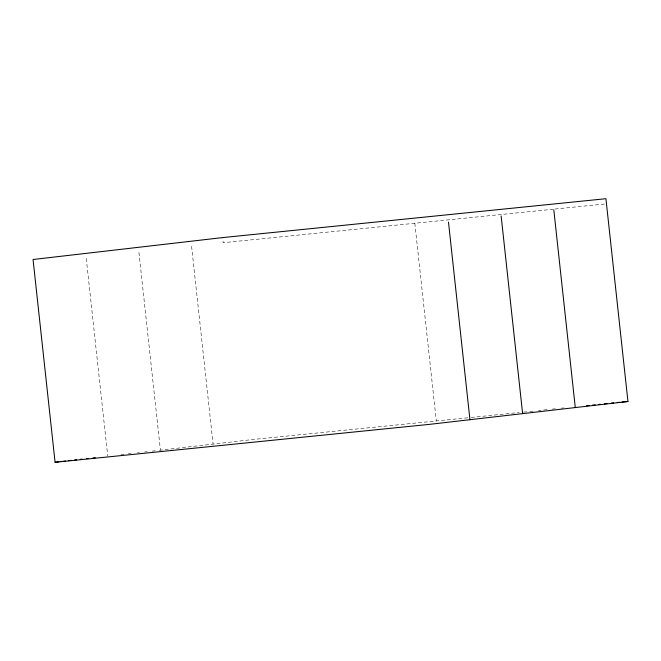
<?xml version="1.0" encoding="UTF-8"?>
<svg xmlns="http://www.w3.org/2000/svg" width="661" height="661" viewBox="0 0 661 661"><rect width="100%" height="100%" fill="white"/><g stroke="black" fill="none" stroke-linecap="round" stroke-linejoin="round"><path stroke-width="0.5" stroke-dasharray="3.31 2.48" d="M159.318 450.306L253.039 439.491L468.31 417.727M120.996 454.603L124.045 454.256M152.261 451.133L155.203 450.794M128.275 453.777L131.002 453.479M137.595 452.744L139.347 452.554M144.61 451.984L147.114 451.703M538.385 410.613L541.02 410.324M543.656 410.043L547.159 409.671M529.825 411.522L533.328 411.15M552.059 409.151L556.455 408.688M553.24 209.223L223.195 242.703L222.757 238.613M555.017 209.041L604.699 204.001M561.214 408.192L564.015 407.911M526.867 411.828L522.677 412.233M471.268 417.463L519.207 412.489M414.835 223.261L436.31 420.941M191.599 246.355L213.073 444.068M138.934 252.444L160.408 450.158M86.269 258.525L107.743 456.247"/><path stroke-width="0.99" d="M55.078 462.295L429.989 424.304L627.95 401.5L605.922 198.705L222.641 237.588L33.05 259.5L55.078 462.295L58.903 461.791M60.862 461.56L65.555 461.006M68.331 460.692L71.38 460.345M74.701 459.965L76.519 459.767M80.32 459.345L82.303 459.122M92.78 457.974L95.283 457.701M86.682 458.643L88.434 458.453M592.496 405.119L595.131 404.829M586.555 405.755L589.067 405.482M598.643 404.458L600.395 404.268M604.377 403.846L607.112 403.557M611.351 403.111L613.672 402.871M617.25 402.508L619.77 402.252M622.018 402.028L627.95 401.5M553.811 209.909L575.285 407.581M501.145 215.99L522.62 413.67M448.48 222.079L469.954 419.76"/></g></svg>
